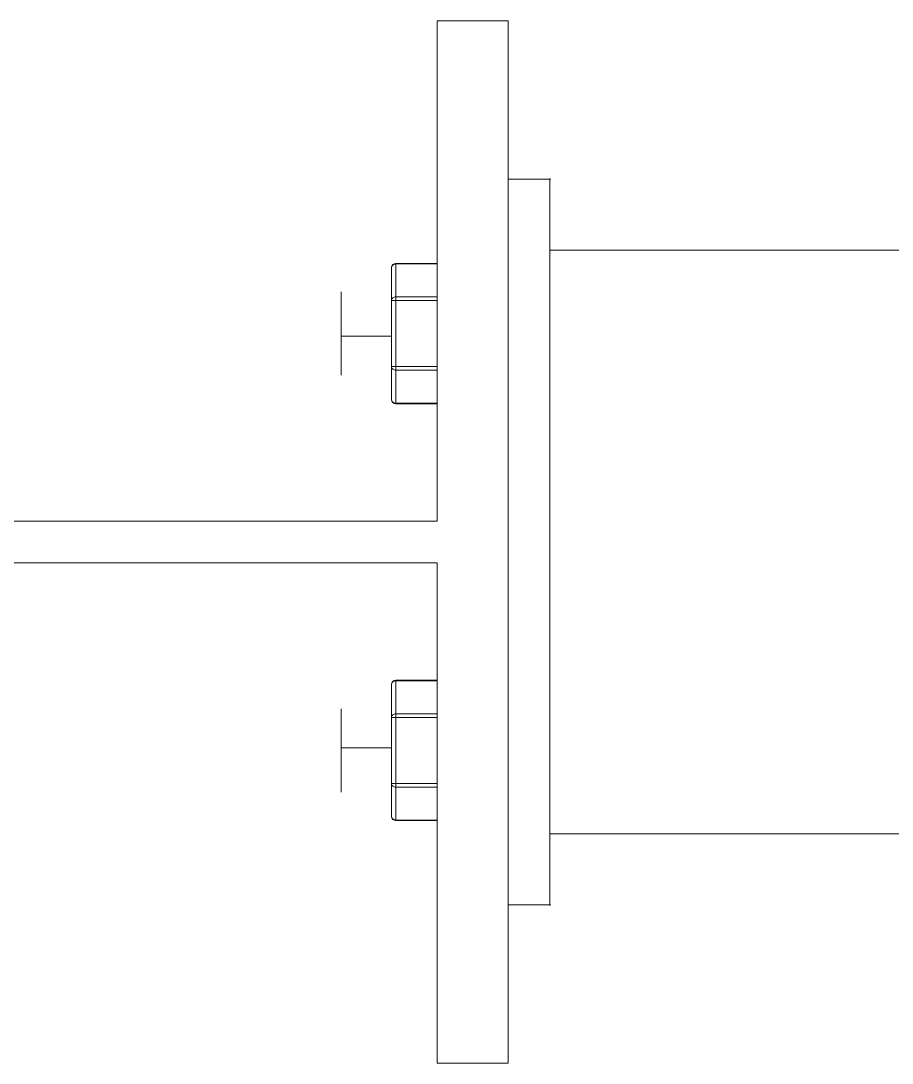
# Model space of a CAD drawing. Header units: millimetres. Extents: x 820 to 1656, y -124 to 126.
# Drawn here: x 1028.9 to 1237.8, y -124.4 to 125.6 of the extents above; entities that cross this region are included whole.
import ezdxf

# ---------------------------------------------------------------- set-up
doc = ezdxf.new("R2010")
doc.units = ezdxf.units.MM
doc.header["$MEASUREMENT"] = 0

msp = doc.modelspace()

# ---------------------------------------------------------------- linework, layer by layer
at = {"color": 0, "linetype": 'Continuous', "lineweight": 0}
for p, q in [((1128.74686, 125.60801), (1128.74686, 5.60801)), ((1145.74686, 125.60801), (1128.74686, 125.60801)), ((1128.74686, 125.60801), (1145.74686, 125.60801)), ((1128.74686, 5.60801), (1128.74686, 125.60801)), ((1145.74686, 125.60801), (1145.74686, -124.39199)), ((1145.74686, -124.39199), (1145.74686, 125.60801)), ((1155.74686, 87.60801), (1145.74686, 87.60801)), ((1145.74686, 87.60801), (1155.74686, 87.60801)), ((1155.74686, 70.60801), (1155.74686, 87.60801)), ((1155.84686, 87.60801), (1155.74686, 87.60801)), ((1155.74686, 87.60801), (1155.84686, 87.60801)), ((1155.74686, 87.60801), (1155.74686, 70.60801)), ((1155.74686, -69.39199), (1155.74686, 70.60801)), ((1155.74686, -69.39199), (1155.74686, 70.60801)), ((1155.74686, 70.60801), (1655.74686, 70.60801)), ((1655.74686, 70.60801), (1155.74686, 70.60801)), ((1117.79686, 66.38878), (1117.79686, 58.4984)), ((1117.79686, 58.4984), (1117.79686, 66.38878)), ((1118.85274, 67.44467), (1118.85274, 67.30321)), ((1118.85274, 67.30321), (1118.85274, 67.44467)), ((1128.74686, 67.44467), (1118.85274, 67.44467)), ((1118.85274, 67.30321), (1128.74686, 67.30321)), ((1118.85274, 59.41282), (1118.85274, 67.30321)), ((1118.85274, 67.30321), (1128.74686, 67.30321)), ((1118.85274, 59.41282), (1118.85274, 67.30321)), ((1105.74686, 60.60801), (1105.74686, 55.42885)), ((1105.74686, 40.60801), (1105.74686, 60.60801)), ((1105.74686, 50.60801), (1105.74686, 60.60801)), ((1105.74686, 60.60801), (1105.74686, 50.60801)), ((1117.79686, 58.4984), (1117.79686, 42.71763)), ((1118.85274, 58.4984), (1117.79686, 58.4984)), ((1117.79686, 58.4984), (1118.85274, 58.4984)), ((1117.79686, 42.71763), (1117.79686, 58.4984)), ((1128.74686, 59.41282), (1118.85274, 59.41282)), ((1118.85274, 59.01376), (1118.85274, 59.41282)), ((1118.85274, 59.41282), (1118.85274, 58.4984)), ((1128.74686, 59.41282), (1118.85274, 59.41282)), ((1118.85274, 58.4984), (1118.85274, 59.01376)), ((1118.85274, 42.71763), (1118.85274, 58.4984)), ((1118.85274, 58.4984), (1128.74686, 58.4984)), ((1118.85274, 58.4984), (1128.74686, 58.4984)), ((1118.85274, 42.71763), (1118.85274, 58.4984)), ((1105.74686, 40.60801), (1105.74686, 55.42885)), ((1105.74686, 55.42885), (1105.74686, 50.32491)), ((1105.74686, 55.42885), (1105.74686, 40.60801)), ((1105.74686, 55.42885), (1105.74686, 50.32491)), ((1105.74686, 40.60801), (1105.74686, 50.32491)), ((1117.79686, 50.01083), (1105.74686, 50.01083)), ((1105.74686, 50.01083), (1117.79686, 50.01083)), ((1118.85274, 42.71763), (1117.79686, 42.71763)), ((1117.79686, 42.71763), (1117.79686, 34.82724)), ((1117.79686, 42.71763), (1118.85274, 42.71763)), ((1117.79686, 34.82724), (1117.79686, 42.71763)), ((1118.85274, 42.30306), (1118.85274, 42.71763)), ((1128.74686, 42.71763), (1118.85274, 42.71763)), ((1118.85274, 42.71763), (1118.85274, 41.80321)), ((1128.74686, 42.71763), (1118.85274, 42.71763)), ((1118.85274, 41.80321), (1118.85274, 42.30306)), ((1118.85274, 33.91282), (1118.85274, 41.80321)), ((1118.85274, 41.80321), (1128.74686, 41.80321)), ((1118.85274, 33.91282), (1118.85274, 41.80321)), ((1118.85274, 41.80321), (1128.74686, 41.80321)), ((1128.74686, 33.91282), (1118.85274, 33.91282)), ((1118.85274, 33.79059), (1118.85274, 33.91282)), ((1118.85274, 33.91282), (1118.85274, 33.77136)), ((1128.74686, 33.91282), (1118.85274, 33.91282)), ((1118.85274, 33.77136), (1118.85274, 33.79059)), ((1128.74686, 33.77136), (1118.85274, 33.77136)), ((1128.74686, 5.60801), (912.74686, 5.60801)), ((912.74686, 5.60801), (1128.74686, 5.60801)), ((912.74686, -4.39199), (1128.74686, -4.39199)), ((1128.74686, -4.39199), (912.74686, -4.39199)), ((1128.74686, -4.39199), (1128.74686, -124.39199)), ((1128.74686, -124.39199), (1128.74686, -4.39199)), ((1117.79686, -33.61122), (1117.79686, -41.5016)), ((1117.79686, -41.5016), (1117.79686, -33.61122)), ((1118.85274, -32.55533), (1118.85274, -32.69679)), ((1118.85274, -32.57457), (1118.85274, -32.55533)), ((1128.74686, -32.55533), (1118.85274, -32.55533)), ((1118.85274, -32.69679), (1118.85274, -32.57457)), ((1118.85274, -32.69679), (1128.74686, -32.69679)), ((1118.85274, -32.69679), (1128.74686, -32.69679)), ((1118.85274, -40.58718), (1118.85274, -32.69679)), ((1118.85274, -40.58718), (1118.85274, -32.69679)), ((1105.74686, -49.10888), (1105.74686, -39.39199)), ((1105.74686, -54.21282), (1105.74686, -39.39199)), ((1105.74686, -39.39199), (1105.74686, -54.21282)), ((1105.74686, -59.39199), (1105.74686, -39.39199)), ((1117.79686, -41.5016), (1117.79686, -57.28237)), ((1118.85274, -41.5016), (1117.79686, -41.5016)), ((1117.79686, -41.5016), (1118.85274, -41.5016)), ((1117.79686, -57.28237), (1117.79686, -41.5016)), ((1117.79686, -44.86974), (1117.79686, -41.5016)), ((1118.85274, -40.58718), (1118.85274, -41.5016)), ((1128.74686, -40.58718), (1118.85274, -40.58718)), ((1128.74686, -40.58718), (1118.85274, -40.58718)), ((1118.85274, -41.5016), (1118.85274, -40.58718)), ((1118.85274, -41.5016), (1128.74686, -41.5016)), ((1118.85274, -41.5016), (1128.74686, -41.5016)), ((1118.85274, -57.28237), (1118.85274, -41.5016)), ((1118.85274, -57.28237), (1118.85274, -41.5016)), ((1105.74686, -48.79481), (1117.79686, -48.79481)), ((1117.79686, -48.79481), (1105.74686, -48.79481)), ((1105.74686, -59.39199), (1105.74686, -54.21282)), ((1105.74686, -59.39199), (1105.74686, -54.21282)), ((1117.79686, -57.28237), (1117.79686, -54.21282)), ((1117.79686, -57.28237), (1118.85274, -57.28237)), ((1117.79686, -57.28237), (1117.79686, -65.17276)), ((1118.85274, -57.28237), (1117.79686, -57.28237)), ((1117.79686, -65.17276), (1117.79686, -57.28237)), ((1118.85274, -57.28237), (1118.85274, -58.19679)), ((1128.74686, -57.28237), (1118.85274, -57.28237)), ((1128.74686, -57.28237), (1118.85274, -57.28237)), ((1118.85274, -58.19679), (1118.85274, -57.28237)), ((1118.85274, -58.19679), (1128.74686, -58.19679)), ((1118.85274, -58.19679), (1128.74686, -58.19679)), ((1118.85274, -66.08718), (1118.85274, -58.19679)), ((1118.85274, -66.08718), (1118.85274, -58.19679)), ((1128.74686, -66.08718), (1118.85274, -66.08718)), ((1118.85274, -66.08718), (1118.85274, -66.22864)), ((1128.74686, -66.08718), (1118.85274, -66.08718)), ((1118.85274, -66.22864), (1118.85274, -66.08718)), ((1128.74686, -66.22864), (1118.85274, -66.22864)), ((1155.74686, -86.39199), (1155.74686, -69.39199)), ((1155.74686, -69.39199), (1155.74686, -86.39199)), ((1655.74686, -69.39199), (1155.74686, -69.39199)), ((1155.74686, -69.39199), (1655.74686, -69.39199)), ((1155.74686, -86.39199), (1145.74686, -86.39199)), ((1155.74686, -86.39199), (1145.74686, -86.39199)), ((1155.84686, -86.39199), (1155.74686, -86.39199)), ((1155.74686, -86.39199), (1155.84686, -86.39199)), ((1128.74686, -124.39199), (1145.74686, -124.39199)), ((1145.74686, -124.39199), (1128.74686, -124.39199))]:
    msp.add_line(p, q, dxfattribs=at)
for centre, radius, start, end in [((1155.74686, 87.60801), 0.1, 270, 180), ((1118.85274, 66.38878), 1.05588, 90, 180), ((1118.85274, 34.82724), 1.05588, 180, 270), ((1118.85274, -33.61122), 1.05588, 90, 180), ((1118.85274, -65.17276), 1.05588, 180, 270), ((1155.74686, -86.39199), 0.1, 180, 90)]:
    msp.add_arc(centre, radius, start, end, dxfattribs=at)
for centre, major_axis, start_param, end_param in [((1118.85274, 66.38878), (-1.05588, 0), 4.71238898, 6.283185307), ((1118.85274, 66.38878), (1.05588, 0), 1.570796327, 3.141592654), ((1118.85274, 58.4984), (1.05588, 0), 1.570796327, 3.141592654), ((1118.85274, 58.4984), (-1.05588, 0), 4.71238898, 6.283185307), ((1118.85274, 42.71763), (1.05588, 0), 3.141592653, 4.71238898), ((1118.85274, 42.71763), (-1.05588, 0), 0, 1.570796327), ((1118.85274, 34.82724), (1.05588, 0), 3.141592653, 4.712388981), ((1118.85274, 34.82724), (-1.05588, 0), 0, 1.570796327), ((1118.85274, -33.61122), (1.05588, 0), 1.570796327, 3.141592654), ((1118.85274, -33.61122), (-1.05588, 0), 4.71238898, 6.283185307), ((1118.85274, -41.5016), (1.05588, 0), 1.570796327, 3.141592654), ((1118.85274, -41.5016), (-1.05588, 0), 4.71238898, 6.283185307), ((1118.85274, -57.28237), (-1.05588, 0), 0, 1.570796327), ((1118.85274, -57.28237), (1.05588, 0), 3.141592653, 4.71238898), ((1118.85274, -65.17276), (-1.05588, 0), 0, 1.570796327), ((1118.85274, -65.17276), (1.05588, 0), 3.141592653, 4.712388981)]:
    msp.add_ellipse(centre, major_axis=major_axis, ratio=0.866025404, start_param=start_param, end_param=end_param, dxfattribs=at)

doc.saveas('drawing.dxf')
